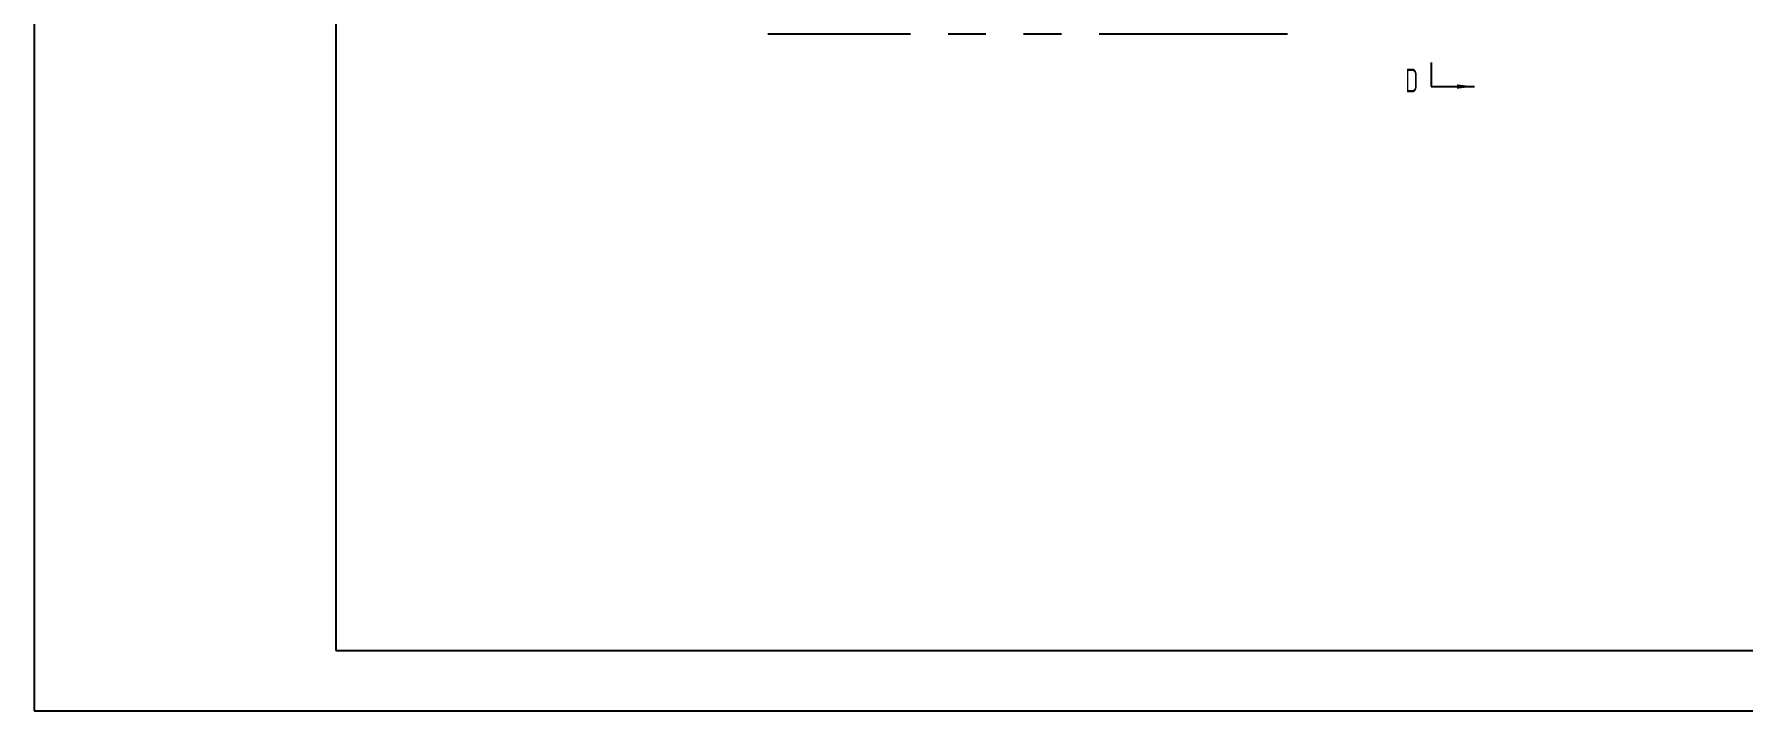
# Model space of a CAD drawing. Header units: millimetres. Extents: x 1934 to 22934, y 25951 to 41379.
# Drawn here: x 1934 to 9016, y 26529 to 29332 of the extents above; entities that cross this region are included whole.
import ezdxf
from ezdxf.enums import TextEntityAlignment as Align

# ---------------------------------------------------------------- set-up
doc = ezdxf.new("R2010")
doc.units = ezdxf.units.MM
doc.header["$LTSCALE"] = 500
doc.linetypes.add('K', pattern=[2.5, 1.25, -0.25, 0.25, -0.25, 0.25, -0.25])
for name, color, linetype in [('01', 7, 'Continuous'), ('02', 1, 'Continuous'), ('07', 6, 'K'), ('11', 3, 'Continuous')]:
    doc.layers.add(name, color=color, linetype=linetype)
doc.styles.get("Standard").update_dxf_attribs({"font": 'isocp', "width": 0.707, "bigfont": 'intecad.shx'})

# ---------------------------------------------------------------- blocks, each defined once
blk = doc.blocks.new('*U1003')
at = {"layer": '01'}
for points in [[(25, 292), (25, 5)], [(25, 5), (415, 5)]]:
    blk.add_lwpolyline(points, dxfattribs=at)
at = {"layer": '02'}
for points in [[(0, 297), (0, 0)], [(0, 0), (420, 0)]]:
    blk.add_lwpolyline(points, dxfattribs=at)

msp = doc.modelspace()

# ---------------------------------------------------------------- linework, layer by layer
at = {"layer": '01', "ltscale": 1.25}
msp.add_line((7723.995, 29215.176), (7723.995, 29115.176), dxfattribs=at)
at = {"layer": '02', "ltscale": 1.25}
msp.add_line((7723.995, 29115.176), (7903.995, 29115.176), dxfattribs=at)
msp.add_lwpolyline([(7903.995, 29115.176, 0, 18, 0), (7831.995, 29115.176, 0, 0, 0)], format="xyseb", dxfattribs=at)
at = {"layer": '07', "color": 6, "linetype": 'K', "ltscale": 1.25}
msp.add_line((7129.216, 29332.171), (4975.192, 29332.171), dxfattribs=at)

# ---------------------------------------------------------------- block references
at = {"layer": '02', "xscale": 50, "yscale": 50, "zscale": 50}
msp.add_blockref('*U1003', (1934.276, 26528.745), dxfattribs=at)

# ---------------------------------------------------------------- texts
at = {"layer": '11', "ltscale": 1.25, "width": 0.707}
msp.add_text('D', height=98, dxfattribs=at).set_placement((7617.082, 29061.732), align=Align.BOTTOM_LEFT)

doc.saveas('drawing.dxf')
